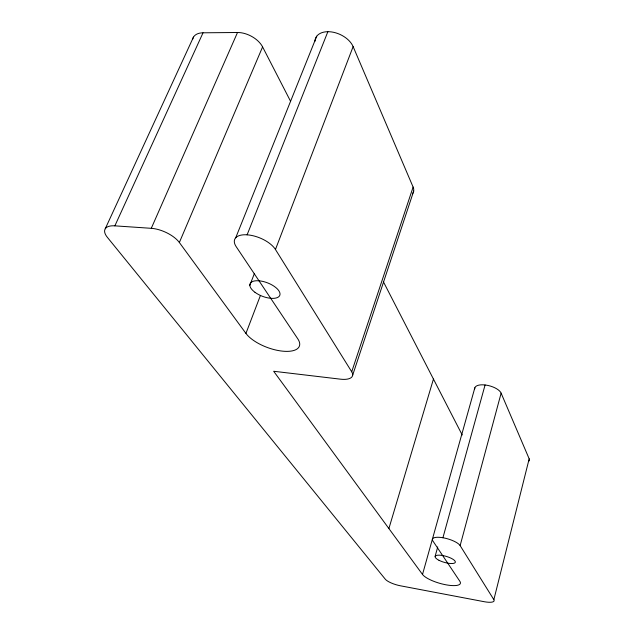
<?xml version="1.0" encoding="UTF-8"?>
<svg xmlns="http://www.w3.org/2000/svg" width="634" height="634" viewBox="0 0 634 634"><rect width="100%" height="100%" fill="white"/><g stroke="black" fill="none" stroke-linecap="round" stroke-linejoin="round"><path stroke-width="0.95" d="M290.554 101.266L262.595 46.908A20.288 12.181 27.3 0 0 237.512 32.5L203.031 32.802L114.865 225.847A21.936 9.558 24.6 0 0 107.32 237.274L385.298 579.207A12.728 3.471 16.8 0 0 400.442 585.8L484.21 601.706A13.203 3.661 15.6 0 0 493.854 599.677L529.176 458.834L501.122 393.151A13.75 5.912 15.2 0 0 486.333 385.147A13.75 5.912 15.2 0 0 474.723 388.935M493.854 599.677L460.133 545.605L501.122 393.151M314.955 41.297A20.692 13.195 24.5 0 1 331.558 31.946A20.692 13.195 24.5 0 1 353.122 46.607L413.114 187.078L351.719 371.778A19.194 7.933 18.8 0 1 340.387 379.164L273.666 371.262L422.513 574.452A20.05 5.698 16.2 0 0 446.043 584.817A20.05 5.698 16.2 0 0 459.88 581.338L432.864 540.921A14.598 4.533 16.1 0 1 442.928 537.751L485.073 384.973M435.122 556.343L437.737 546.912M422.513 574.452L474.842 387.786M388.888 528.558L433.45 379.061M352.678 375.13L413.693 191.088M351.719 371.778L275.457 249.495A22.642 10.778 22 0 0 247.26 234.834A22.642 10.778 22 0 0 236.165 246.642L297.814 338.873A29.584 12.434 20.4 0 1 282.376 351.133A29.584 12.434 20.4 0 1 245.937 333.413L260.408 295.507M275.457 249.495L353.122 46.607M249.828 285.3L254.456 273.373M247.109 234.826L327.865 31.7M235.705 237.782L316.731 36.225M245.937 333.413L179.359 242.513L262.595 46.908M114.865 225.847L151.28 228.319L237.512 32.5M105.268 228.731L193.473 37.105M383.372 281.718L461.806 434.195A18.98 7.505 15.4 0 0 462.265 434.964M442.928 537.751A14.598 4.533 16.1 0 1 460.133 545.605M413.114 187.078A17.744 9.978 19.2 0 1 412.409 193.845M151.28 228.319A22.111 9.89 23.9 0 1 179.359 242.513M192.609 39.403A20.145 11.792 28.1 0 1 203.031 32.802M529.176 458.834A12.506 4.826 14.7 0 1 528.479 461.504M254.995 292.314A15.953 7.188 21.1 0 0 279.745 295.452A15.953 7.188 21.1 0 0 260.027 280.917A15.953 7.188 21.1 0 0 254.995 292.314M439.029 560.321A10.532 3.146 16.1 0 0 455.275 562.406A10.532 3.146 16.1 0 0 441.327 555.329A10.532 3.146 16.1 0 0 439.029 560.321"/></g></svg>
